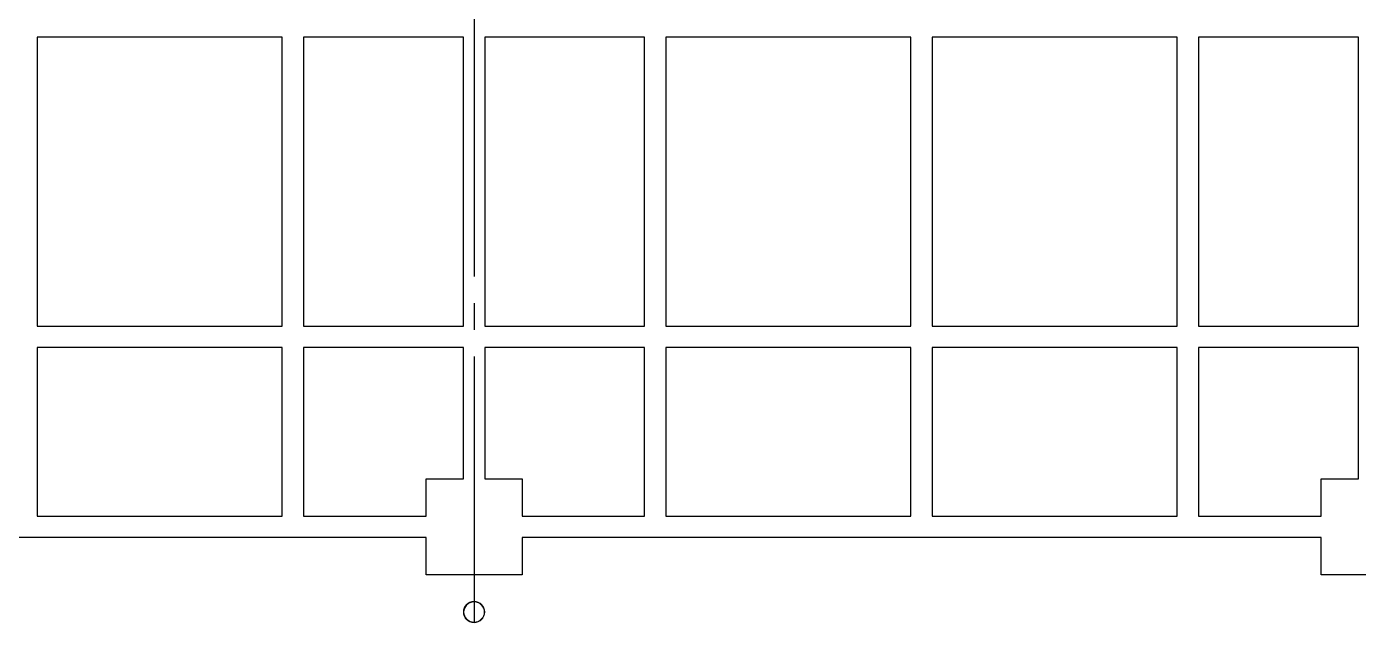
# Model space of a CAD drawing. Extents: x -18489 to 195597, y -1599 to 112111.
# Drawn here: x 3900 to 5150, y 9058 to 9620 of the extents above; entities that cross this region are included whole.
import ezdxf
from ezdxf.enums import TextEntityAlignment as Align

# ---------------------------------------------------------------- set-up
doc = ezdxf.new("R2010")
doc.units = 0
doc.header["$LTSCALE"] = 100
doc.linetypes.add('X-S-FAB-L10$0$COL-CEN-LIN', pattern=[3.25, 2.5, -0.25, 0.25, -0.25])
for name, color, linetype in [('X-S-FAB-L10$0$0-DIM-TXT', 8, 'Continuous'), ('X-S-FAB-L10$0$A-OBJE-MEP', 8, 'Continuous'), ('X-S-FAB-L10$0$BLOCK', 8, 'Continuous'), ('X-S-FAB-L10$0$CCL', 8, 'X-S-FAB-L10$0$COL-CEN-LIN'), ('X-S-FAB-L10$0$Steel Frame-188K', 8, 'Continuous')]:
    doc.layers.add(name, color=color, linetype=linetype)
doc.styles.add('X-S-FAB-L10$0$CHINA', font='simplex.shx', dxfattribs={"width": 0.75, "bigfont": 'chineset.shx'})
doc.styles.add('X-S-FAB-L10$0$Standard', font='', dxfattribs={"width": 0.8})
doc.styles.add('X-S-FAB-L10$0$TG_NOTE_TEXT', font='simplex.shx', dxfattribs={"width": 0.75, "bigfont": 'chineset.shx'})
doc.styles.get('X-S-FAB-L10$0$Standard').set_extended_font_data('Microsoft JhengHei')

# ---------------------------------------------------------------- blocks, each defined once
blk = doc.blocks.new('X-S-FAB-L10$0$FAB2-L05')
at = {"layer": 'X-S-FAB-L10$0$CCL'}
blk.add_line((-21840, 11005), (-21840, 0), dxfattribs=at)
blk = doc.blocks.new('X-S-FAB-L10')
at = {"layer": 'X-S-FAB-L10$0$A-OBJE-MEP', "lineweight": 0, "flags": 128}
blk.add_lwpolyline([(4329.5, 9070, 1), (4310.5, 9070, 1)], format="xyb", close=True, dxfattribs=at)
at = {"layer": 'X-S-FAB-L10$0$A-OBJE-MEP', "lineweight": 0}
blk.add_circle((4320, 9070), 10, dxfattribs=at)
at = {"layer": 'X-S-FAB-L10$0$Steel Frame-188K'}
blk.add_lwpolyline([(5955, 9140), (5205, 9140), (5205, 9105), (5115, 9105), (5115, 9140), (4365, 9140), (4365, 9105), (4275, 9105), (4275, 9140), (3438.494, 9140)], dxfattribs=at)
for points in [[(4140, 9609.627), (3910, 9609.627), (3910, 9338.341), (4140, 9338.341)], [(4310, 9609.627), (4160, 9609.627), (4160, 9338.341), (4310, 9338.341)], [(4480, 9609.627), (4330, 9609.627), (4330, 9338.341), (4480, 9338.341)], [(4730, 9609.627), (4500, 9609.627), (4500, 9338.341), (4730, 9338.341)], [(4980, 9609.627), (4750, 9609.627), (4750, 9338.341), (4980, 9338.341)], [(5150, 9609.627), (5000, 9609.627), (5000, 9338.341), (5150, 9338.341)], [(4140, 9318.341), (3910, 9318.341), (3910, 9160), (4140, 9160)], [(4310, 9318.341), (4160, 9318.341), (4160, 9160), (4275, 9160), (4275, 9195), (4310, 9195)], [(4480, 9318.341), (4330, 9318.341), (4330, 9195), (4365, 9195), (4365, 9160), (4480, 9160)], [(4730, 9318.341), (4500, 9318.341), (4500, 9160), (4730, 9160)], [(4980, 9318.341), (4750, 9318.341), (4750, 9160), (4980, 9160)], [(5150, 9318.341), (5000, 9318.341), (5000, 9160), (5115, 9160), (5115, 9195), (5150, 9195)]]:
    blk.add_lwpolyline(points, close=True, dxfattribs=at)
at = {"layer": 'X-S-FAB-L10$0$BLOCK'}
blk.add_blockref('X-S-FAB-L10$0$FAB2-L05', (26160, -720), dxfattribs=at)
at = {"style": 'X-S-FAB-L10$0$TG_NOTE_TEXT', "width": 0.5, "flags": 1}
for p in [(7463.301, 9020), (18268.251, 8649), (11197.77, 4800.167), (16485.801, 4800.167), (25420.27, 2635), (13360, 320.001, 0), (7463.301, -33.333)]:
    blk.add_attdef('WH', text='', height=20, dxfattribs=at).set_placement(p, align=Align.BOTTOM_LEFT)
at = {"width": 0.5}
for style, p in [('X-S-FAB-L10$0$TG_NOTE_TEXT', (7585, 9020)), ('X-S-FAB-L10$0$TG_NOTE_TEXT', (18389.95, 8649)), ('X-S-FAB-L10$0$TG_NOTE_TEXT', (11117.5, 4813.5)), ('X-S-FAB-L10$0$TG_NOTE_TEXT', (16607.5, 4813.5)), ('X-S-FAB-L10$0$TG_NOTE_TEXT', (25350, 2635)), ('X-S-FAB-L10$0$Standard', (13129.375, 325.001, 0)), ('X-S-FAB-L10$0$TG_NOTE_TEXT', (7585, -20))]:
    blk.add_attdef('DESC', text='', height=10, dxfattribs=dict(at, style=style)).set_placement(p, align=Align.BOTTOM_LEFT)
for tag, style, p in [('TYPE', 'X-S-FAB-L10$0$TG_NOTE_TEXT', (7619.286, 9020)), ('NO', 'X-S-FAB-L10$0$TG_NOTE_TEXT', (7650.095, 9020)), ('TYPE', 'X-S-FAB-L10$0$TG_NOTE_TEXT', (18424.236, 8649)), ('NO', 'X-S-FAB-L10$0$TG_NOTE_TEXT', (18455.045, 8649)), ('NO', 'X-S-FAB-L10$0$TG_NOTE_TEXT', (11088.595, 4813.5)), ('TYPE', 'X-S-FAB-L10$0$TG_NOTE_TEXT', (11151.786, 4813.5)), ('TYPE', 'X-S-FAB-L10$0$TG_NOTE_TEXT', (16641.786, 4813.5)), ('NO', 'X-S-FAB-L10$0$TG_NOTE_TEXT', (16672.595, 4813.5)), ('NO', 'X-S-FAB-L10$0$TG_NOTE_TEXT', (25313, 2635)), ('TYPE', 'X-S-FAB-L10$0$TG_NOTE_TEXT', (25350, 2635)), ('NO', 'X-S-FAB-L10$0$Standard', (13100, 320.001, 0)), ('TYPE', 'X-S-FAB-L10$0$Standard', (13129.375, 320.001, 0)), ('TYPE', 'X-S-FAB-L10$0$TG_NOTE_TEXT', (7619.286, -20)), ('NO', 'X-S-FAB-L10$0$TG_NOTE_TEXT', (7650.095, -20))]:
    blk.add_attdef(tag, text='', height=10, dxfattribs=dict(at, style=style)).set_placement(p, align=Align.BOTTOM_RIGHT)
for rotation, style, p in [(180, 'X-S-FAB-L10$0$Standard', (317.625, 7480)), (180, 'X-S-FAB-L10$0$Standard', (1217.625, 7480)), (90, 'X-S-FAB-L10$0$TG_NOTE_TEXT', (24310, 3647.5)), (270, 'X-S-FAB-L10$0$TG_NOTE_TEXT', (17080, 1605))]:
    blk.add_attdef('DESC', text='', height=10, rotation=rotation, dxfattribs=dict(at, style=style)).set_placement(p, align=Align.BOTTOM_LEFT)
for tag, rotation, style, p in [('TYPE', 180, 'X-S-FAB-L10$0$Standard', (317.625, 7480)), ('NO', 180, 'X-S-FAB-L10$0$Standard', (347, 7480)), ('TYPE', 180, 'X-S-FAB-L10$0$Standard', (1217.625, 7480)), ('NO', 180, 'X-S-FAB-L10$0$Standard', (1247, 7480)), ('TYPE', 90, 'X-S-FAB-L10$0$TG_NOTE_TEXT', (24310, 3647.5)), ('NO', 90, 'X-S-FAB-L10$0$TG_NOTE_TEXT', (24310, 3610.5)), ('TYPE', 270, 'X-S-FAB-L10$0$TG_NOTE_TEXT', (17080, 1605)), ('NO', 270, 'X-S-FAB-L10$0$TG_NOTE_TEXT', (17080, 1573))]:
    blk.add_attdef(tag, text='', height=10, rotation=rotation, dxfattribs=dict(at, style=style)).set_placement(p, align=Align.BOTTOM_RIGHT)
at = {"style": 'X-S-FAB-L10$0$TG_NOTE_TEXT', "width": 0.5, "flags": 1}
for rotation, p in [(180, (43, 7480)), (180, (943, 7480)), (90, (24310, 3717.77)), (270, (17080, 1711.699))]:
    blk.add_attdef('WH', text='', height=20, rotation=rotation, dxfattribs=at).set_placement(p, align=Align.BOTTOM_LEFT)
at = {"layer": 'X-S-FAB-L10$0$0-DIM-TXT', "style": 'X-S-FAB-L10$0$CHINA', "width": 0.75}
for p in [(667.414, 7855.1, -2689.4), (22627.353, 6728.814), (25644.722, 6728.814), (24778.787, 5569.051), (1118.252, 4980), (417.801, 4594.623), (23874.84, 4355), (22927.43, 4330.122), (23749.869, 3901.367), (417.801, 3765.236), (1118.252, 3730), (417.801, 3115.79), (536.882, 2227.832), (16908.994, 1782.652), (888.445, 880.466), (16977.43, 750), (18878.841, 750), (25641.221, 553.233), (21364.03, 526.894)]:
    blk.add_attdef('HIG', text='', height=80, dxfattribs=at).set_placement(p, align=Align.MIDDLE_LEFT)

msp = doc.modelspace()

# ---------------------------------------------------------------- block references
msp.add_blockref('X-S-FAB-L10', (0, 0))

doc.saveas('drawing.dxf')
